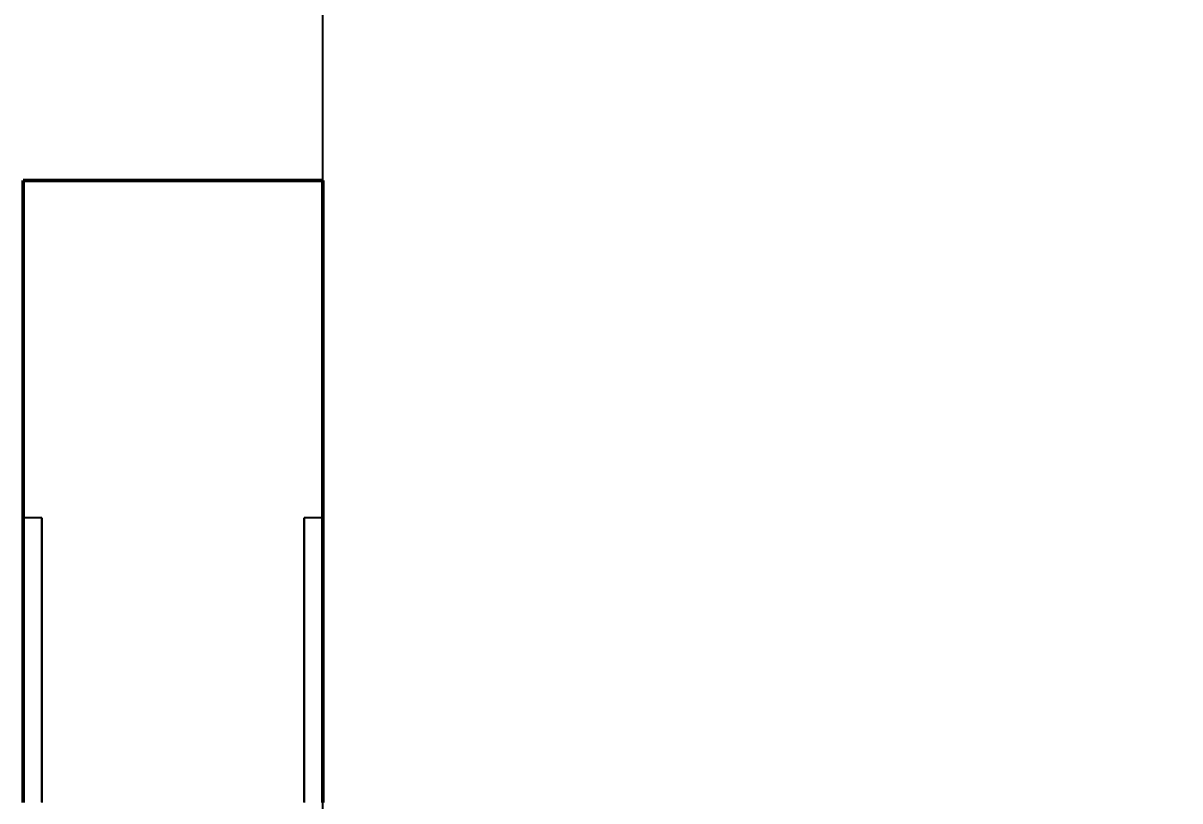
# Model space of a CAD drawing. Header units: millimetres. Extents: x 0 to 594, y 0 to 420.
# Drawn here: x 64 to 94.87, y 207.44 to 228.2 of the extents above; entities that cross this region are included whole.
import ezdxf

# ---------------------------------------------------------------- set-up
doc = ezdxf.new("R2010")
doc.units = ezdxf.units.MM
doc.linetypes.add('ISO02-TRAZOS', pattern=[3.75, 3, -0.75])
for name, color, linetype, lineweight in [('01-VISIBLE', 7, 'CONTINUOUS', 50), ('02-OCULTA', 4, 'ISO02-TRAZOS', 25), ('04-COTA', 3, 'CONTINUOUS', 25)]:
    doc.layers.add(name, color=color, linetype=linetype, lineweight=lineweight)
doc.styles.add('ISO3098', font='isocpeur.ttf')
doc.dimstyles.new('FLAMA-ISO', dxfattribs={"dimtxt": 3.5, "dimasz": 3, "dimexe": 2, "dimexo": 1, "dimgap": 1, "dimtad": 1, "dimdec": 1, "dimtxsty": 'ISO3098', "dimcen": 2.5, "dimclrd": 3, "dimclre": 3, "dimclrt": 3, "dimazin": 3, "dimtfac": 1, "dimtmove": 0, "dimatfit": 3, "dimlwd": 25, "dimlwe": 25})

msp = doc.modelspace()

# ---------------------------------------------------------------- linework, layer by layer
at = {"layer": '01-VISIBLE'}
msp.add_line((72, 224), (64, 224), dxfattribs=at)
for points in [[(64, 207.4), (64, 207.5), (64, 207.6), (64, 207.7), (64, 207.8), (64, 207.9), (64, 208), (64, 208.1), (64, 208.2), (64, 208.3), (64, 208.4), (64, 208.5), (64, 208.6), (64, 208.7), (64, 208.8), (64, 208.9), (64, 209), (64, 209.1), (64, 209.2), (64, 209.3), (64, 209.4), (64, 209.5), (64, 209.6), (64, 209.7), (64, 209.8), (64, 209.9), (64, 210), (64, 210.1), (64, 210.2), (64, 210.3), (64, 210.4), (64, 210.5), (64, 210.6), (64, 210.7), (64, 210.8), (64, 210.9), (64, 211), (64, 211.1), (64, 211.2), (64, 211.3), (64, 211.4), (64, 211.5), (64, 211.6), (64, 211.7), (64, 211.8), (64, 211.9), (64, 212), (64, 212.1), (64, 212.2), (64, 212.3), (64, 212.4), (64, 212.5), (64, 212.6), (64, 212.7), (64, 212.8), (64, 212.9), (64, 213), (64, 213.1), (64, 213.2), (64, 213.3), (64, 213.4), (64, 213.5), (64, 213.6), (64, 213.7), (64, 213.8), (64, 213.9), (64, 214), (64, 214.1), (64, 214.2), (64, 214.3), (64, 214.4), (64, 214.5), (64, 214.6), (64, 214.7), (64, 214.8), (64, 214.9), (64, 215), (64, 215.1), (64, 215.2), (64, 215.3), (64, 215.4), (64, 215.5), (64, 215.6), (64, 215.7), (64, 215.8), (64, 215.9), (64, 216), (64, 216.1), (64, 216.2), (64, 216.3), (64, 216.4), (64, 216.5), (64, 216.6), (64, 216.7), (64, 216.8), (64, 216.9), (64, 217), (64, 217.1), (64, 217.2), (64, 217.3), (64, 217.4), (64, 217.5), (64, 217.6), (64, 217.7), (64, 217.8), (64, 217.9), (64, 218), (64, 218.1), (64, 218.2), (64, 218.3), (64, 218.4), (64, 218.5), (64, 218.6), (64, 218.7), (64, 218.8), (64, 218.9), (64, 219), (64, 219.1), (64, 219.2), (64, 219.3), (64, 219.4), (64, 219.5), (64, 219.6), (64, 219.7), (64, 219.8), (64, 219.9), (64, 220), (64, 220.1), (64, 220.2), (64, 220.3), (64, 220.4), (64, 220.5), (64, 220.6), (64, 220.7), (64, 220.8), (64, 220.9), (64, 221), (64, 221.1), (64, 221.2), (64, 221.3), (64, 221.4), (64, 221.5), (64, 221.6), (64, 221.7), (64, 221.8), (64, 221.9), (64, 222), (64, 222.1), (64, 222.2), (64, 222.3), (64, 222.4), (64, 222.5), (64, 222.6), (64, 222.7), (64, 222.8), (64, 222.9), (64, 223), (64, 223.1), (64, 223.2), (64, 223.3), (64, 223.4), (64, 223.5), (64, 223.6), (64, 223.7), (64, 223.8), (64, 223.9), (64, 224)], [(72, 207.4), (72, 207.5), (72, 207.6), (72, 207.7), (72, 207.8), (72, 207.9), (72, 208), (72, 208.1), (72, 208.2), (72, 208.3), (72, 208.4), (72, 208.5), (72, 208.6), (72, 208.7), (72, 208.8), (72, 208.9), (72, 209), (72, 209.1), (72, 209.2), (72, 209.3), (72, 209.4), (72, 209.5), (72, 209.6), (72, 209.7), (72, 209.8), (72, 209.9), (72, 210), (72, 210.1), (72, 210.2), (72, 210.3), (72, 210.4), (72, 210.5), (72, 210.6), (72, 210.7), (72, 210.8), (72, 210.9), (72, 211), (72, 211.1), (72, 211.2), (72, 211.3), (72, 211.4), (72, 211.5), (72, 211.6), (72, 211.7), (72, 211.8), (72, 211.9), (72, 212), (72, 212.1), (72, 212.2), (72, 212.3), (72, 212.4), (72, 212.5), (72, 212.6), (72, 212.7), (72, 212.8), (72, 212.9), (72, 213), (72, 213.1), (72, 213.2), (72, 213.3), (72, 213.4), (72, 213.5), (72, 213.6), (72, 213.7), (72, 213.8), (72, 213.9), (72, 214), (72, 214.1), (72, 214.2), (72, 214.3), (72, 214.4), (72, 214.5), (72, 214.6), (72, 214.7), (72, 214.8), (72, 214.9), (72, 215), (72, 215.1), (72, 215.2), (72, 215.3), (72, 215.4), (72, 215.5), (72, 215.6), (72, 215.7), (72, 215.8), (72, 215.9), (72, 216), (72, 216.1), (72, 216.2), (72, 216.3), (72, 216.4), (72, 216.5), (72, 216.6), (72, 216.7), (72, 216.8), (72, 216.9), (72, 217), (72, 217.1), (72, 217.2), (72, 217.3), (72, 217.4), (72, 217.5), (72, 217.6), (72, 217.7), (72, 217.8), (72, 217.9), (72, 218), (72, 218.1), (72, 218.2), (72, 218.3), (72, 218.4), (72, 218.5), (72, 218.6), (72, 218.7), (72, 218.8), (72, 218.9), (72, 219), (72, 219.1), (72, 219.2), (72, 219.3), (72, 219.4), (72, 219.5), (72, 219.6), (72, 219.7), (72, 219.8), (72, 219.9), (72, 220), (72, 220.1), (72, 220.2), (72, 220.3), (72, 220.4), (72, 220.5), (72, 220.6), (72, 220.7), (72, 220.8), (72, 220.9), (72, 221), (72, 221.1), (72, 221.2), (72, 221.3), (72, 221.4), (72, 221.5), (72, 221.6), (72, 221.7), (72, 221.8), (72, 221.9), (72, 222), (72, 222.1), (72, 222.2), (72, 222.3), (72, 222.4), (72, 222.5), (72, 222.6), (72, 222.7), (72, 222.8), (72, 222.9), (72, 223), (72, 223.1), (72, 223.2), (72, 223.3), (72, 223.4), (72, 223.5), (72, 223.6), (72, 223.7), (72, 223.8), (72, 223.9), (72, 224)]]:
    msp.add_lwpolyline(points, dxfattribs=at)
at = {"layer": '02-OCULTA'}
for p, q in [((64.5, 215), (64, 215)), ((72, 215), (71.5, 215))]:
    msp.add_line(p, q, dxfattribs=at)
for points in [[(64, 224), (64, 223.95), (64, 223.9), (64, 223.85), (64, 223.799), (64, 223.749), (64, 223.699), (64, 223.649), (64, 223.599), (64, 223.549), (64, 223.499), (64, 223.449), (64, 223.398), (64, 223.348), (64, 223.298), (64, 223.248), (64, 223.198), (64, 223.148), (64, 223.098), (64, 223.048), (64, 222.997), (64, 222.947), (64, 222.897), (64, 222.847), (64, 222.797), (64, 222.747), (64, 222.697), (64, 222.647), (64, 222.596), (64, 222.546), (64, 222.496), (64, 222.446), (64, 222.396), (64, 222.346), (64, 222.296), (64, 222.246), (64, 222.195), (64, 222.145), (64, 222.095), (64, 222.045), (64, 221.995), (64, 221.945), (64, 221.895), (64, 221.845), (64, 221.794), (64, 221.744), (64, 221.694), (64, 221.644), (64, 221.594), (64, 221.544), (64, 221.494), (64, 221.444), (64, 221.393), (64, 221.343), (64, 221.293), (64, 221.243), (64, 221.193), (64, 221.143), (64, 221.093), (64, 221.043), (64, 220.992), (64, 220.942), (64, 220.892), (64, 220.842), (64, 220.792), (64, 220.742), (64, 220.692), (64, 220.642), (64, 220.591), (64, 220.541), (64, 220.491), (64, 220.441), (64, 220.391), (64, 220.341), (64, 220.291), (64, 220.241), (64, 220.19), (64, 220.14), (64, 220.09), (64, 220.04), (64, 219.99), (64, 219.94), (64, 219.89), (64, 219.84), (64, 219.789), (64, 219.739), (64, 219.689), (64, 219.639), (64, 219.589), (64, 219.539), (64, 219.489), (64, 219.439), (64, 219.388), (64, 219.338), (64, 219.288), (64, 219.238), (64, 219.188), (64, 219.138), (64, 219.088), (64, 219.038), (64, 218.987), (64, 218.937), (64, 218.887), (64, 218.837), (64, 218.787), (64, 218.737), (64, 218.687), (64, 218.637), (64, 218.586), (64, 218.536), (64, 218.486), (64, 218.436), (64, 218.386), (64, 218.336), (64, 218.286), (64, 218.236), (64, 218.185), (64, 218.135), (64, 218.085), (64, 218.035), (64, 217.985), (64, 217.935), (64, 217.885), (64, 217.835), (64, 217.784), (64, 217.734), (64, 217.684), (64, 217.634), (64, 217.584), (64, 217.534), (64, 217.484), (64, 217.434), (64, 217.383), (64, 217.333), (64, 217.283), (64, 217.233), (64, 217.183), (64, 217.133), (64, 217.083), (64, 217.033), (64, 216.982), (64, 216.932), (64, 216.882), (64, 216.832), (64, 216.782), (64, 216.732), (64, 216.682), (64, 216.632), (64, 216.581), (64, 216.531), (64, 216.481), (64, 216.431), (64, 216.381), (64, 216.331), (64, 216.281), (64, 216.231), (64, 216.18), (64, 216.13), (64, 216.08), (64, 216.03), (64, 215.98), (64, 215.93), (64, 215.88), (64, 215.83), (64, 215.779), (64, 215.729), (64, 215.679), (64, 215.629), (64, 215.579), (64, 215.529), (64, 215.479), (64, 215.429), (64, 215.378), (64, 215.328), (64, 215.278), (64, 215.228), (64, 215.178), (64, 215.128), (64, 215.078), (64, 215.028), (64, 214.977), (64, 214.927), (64, 214.877), (64, 214.827), (64, 214.777), (64, 214.727), (64, 214.677), (64, 214.627), (64, 214.576), (64, 214.526), (64, 214.476), (64, 214.426), (64, 214.376), (64, 214.326), (64, 214.276), (64, 214.226), (64, 214.175), (64, 214.125), (64, 214.075), (64, 214.025), (64, 213.975), (64, 213.925), (64, 213.875), (64, 213.825), (64, 213.774), (64, 213.724), (64, 213.674), (64, 213.624), (64, 213.574), (64, 213.524), (64, 213.474), (64, 213.424), (64, 213.373), (64, 213.323), (64, 213.273), (64, 213.223), (64, 213.173), (64, 213.123), (64, 213.073), (64, 213.023), (64, 212.972), (64, 212.922), (64, 212.872), (64, 212.822), (64, 212.772), (64, 212.722), (64, 212.672), (64, 212.622), (64, 212.571), (64, 212.521), (64, 212.471), (64, 212.421), (64, 212.371), (64, 212.321), (64, 212.271), (64, 212.221), (64, 212.17), (64, 212.12), (64, 212.07), (64, 212.02), (64, 211.97), (64, 211.92), (64, 211.87), (64, 211.82), (64, 211.769), (64, 211.719), (64, 211.669), (64, 211.619), (64, 211.569), (64, 211.519), (64, 211.469), (64, 211.419), (64, 211.368), (64, 211.318), (64, 211.268), (64, 211.218), (64, 211.168), (64, 211.118), (64, 211.068), (64, 211.018), (64, 210.967), (64, 210.917), (64, 210.867), (64, 210.817), (64, 210.767), (64, 210.717), (64, 210.667), (64, 210.617), (64, 210.566), (64, 210.516), (64, 210.466), (64, 210.416), (64, 210.366), (64, 210.316), (64, 210.266), (64, 210.216), (64, 210.165), (64, 210.115), (64, 210.065), (64, 210.015), (64, 209.965), (64, 209.915), (64, 209.865), (64, 209.815), (64, 209.764), (64, 209.714), (64, 209.664), (64, 209.614), (64, 209.564), (64, 209.514), (64, 209.464), (64, 209.414), (64, 209.363), (64, 209.313), (64, 209.263), (64, 209.213), (64, 209.163), (64, 209.113), (64, 209.063), (64, 209.013), (64, 208.962), (64, 208.912), (64, 208.862), (64, 208.812), (64, 208.762), (64, 208.712), (64, 208.662), (64, 208.612), (64, 208.561), (64, 208.511), (64, 208.461), (64, 208.411), (64, 208.361), (64, 208.311), (64, 208.261), (64, 208.211), (64, 208.16), (64, 208.11), (64, 208.06), (64, 208.01), (64, 207.96), (64, 207.91), (64, 207.86), (64, 207.81), (64, 207.759), (64, 207.709), (64, 207.659), (64, 207.609), (64, 207.559), (64, 207.509), (64, 207.459), (64, 207.409)], [(72, 224), (72, 223.95), (72, 223.9), (72, 223.85), (72, 223.799), (72, 223.749), (72, 223.699), (72, 223.649), (72, 223.599), (72, 223.549), (72, 223.499), (72, 223.449), (72, 223.398), (72, 223.348), (72, 223.298), (72, 223.248), (72, 223.198), (72, 223.148), (72, 223.098), (72, 223.048), (72, 222.997), (72, 222.947), (72, 222.897), (72, 222.847), (72, 222.797), (72, 222.747), (72, 222.697), (72, 222.647), (72, 222.596), (72, 222.546), (72, 222.496), (72, 222.446), (72, 222.396), (72, 222.346), (72, 222.296), (72, 222.246), (72, 222.195), (72, 222.145), (72, 222.095), (72, 222.045), (72, 221.995), (72, 221.945), (72, 221.895), (72, 221.845), (72, 221.794), (72, 221.744), (72, 221.694), (72, 221.644), (72, 221.594), (72, 221.544), (72, 221.494), (72, 221.444), (72, 221.393), (72, 221.343), (72, 221.293), (72, 221.243), (72, 221.193), (72, 221.143), (72, 221.093), (72, 221.043), (72, 220.992), (72, 220.942), (72, 220.892), (72, 220.842), (72, 220.792), (72, 220.742), (72, 220.692), (72, 220.642), (72, 220.591), (72, 220.541), (72, 220.491), (72, 220.441), (72, 220.391), (72, 220.341), (72, 220.291), (72, 220.241), (72, 220.19), (72, 220.14), (72, 220.09), (72, 220.04), (72, 219.99), (72, 219.94), (72, 219.89), (72, 219.84), (72, 219.789), (72, 219.739), (72, 219.689), (72, 219.639), (72, 219.589), (72, 219.539), (72, 219.489), (72, 219.439), (72, 219.388), (72, 219.338), (72, 219.288), (72, 219.238), (72, 219.188), (72, 219.138), (72, 219.088), (72, 219.038), (72, 218.987), (72, 218.937), (72, 218.887), (72, 218.837), (72, 218.787), (72, 218.737), (72, 218.687), (72, 218.637), (72, 218.586), (72, 218.536), (72, 218.486), (72, 218.436), (72, 218.386), (72, 218.336), (72, 218.286), (72, 218.236), (72, 218.185), (72, 218.135), (72, 218.085), (72, 218.035), (72, 217.985), (72, 217.935), (72, 217.885), (72, 217.835), (72, 217.784), (72, 217.734), (72, 217.684), (72, 217.634), (72, 217.584), (72, 217.534), (72, 217.484), (72, 217.434), (72, 217.383), (72, 217.333), (72, 217.283), (72, 217.233), (72, 217.183), (72, 217.133), (72, 217.083), (72, 217.033), (72, 216.982), (72, 216.932), (72, 216.882), (72, 216.832), (72, 216.782), (72, 216.732), (72, 216.682), (72, 216.632), (72, 216.581), (72, 216.531), (72, 216.481), (72, 216.431), (72, 216.381), (72, 216.331), (72, 216.281), (72, 216.231), (72, 216.18), (72, 216.13), (72, 216.08), (72, 216.03), (72, 215.98), (72, 215.93), (72, 215.88), (72, 215.83), (72, 215.779), (72, 215.729), (72, 215.679), (72, 215.629), (72, 215.579), (72, 215.529), (72, 215.479), (72, 215.429), (72, 215.378), (72, 215.328), (72, 215.278), (72, 215.228), (72, 215.178), (72, 215.128), (72, 215.078), (72, 215.028), (72, 214.977), (72, 214.927), (72, 214.877), (72, 214.827), (72, 214.777), (72, 214.727), (72, 214.677), (72, 214.627), (72, 214.576), (72, 214.526), (72, 214.476), (72, 214.426), (72, 214.376), (72, 214.326), (72, 214.276), (72, 214.226), (72, 214.175), (72, 214.125), (72, 214.075), (72, 214.025), (72, 213.975), (72, 213.925), (72, 213.875), (72, 213.825), (72, 213.774), (72, 213.724), (72, 213.674), (72, 213.624), (72, 213.574), (72, 213.524), (72, 213.474), (72, 213.424), (72, 213.373), (72, 213.323), (72, 213.273), (72, 213.223), (72, 213.173), (72, 213.123), (72, 213.073), (72, 213.023), (72, 212.972), (72, 212.922), (72, 212.872), (72, 212.822), (72, 212.772), (72, 212.722), (72, 212.672), (72, 212.622), (72, 212.571), (72, 212.521), (72, 212.471), (72, 212.421), (72, 212.371), (72, 212.321), (72, 212.271), (72, 212.221), (72, 212.17), (72, 212.12), (72, 212.07), (72, 212.02), (72, 211.97), (72, 211.92), (72, 211.87), (72, 211.82), (72, 211.769), (72, 211.719), (72, 211.669), (72, 211.619), (72, 211.569), (72, 211.519), (72, 211.469), (72, 211.419), (72, 211.368), (72, 211.318), (72, 211.268), (72, 211.218), (72, 211.168), (72, 211.118), (72, 211.068), (72, 211.018), (72, 210.967), (72, 210.917), (72, 210.867), (72, 210.817), (72, 210.767), (72, 210.717), (72, 210.667), (72, 210.617), (72, 210.566), (72, 210.516), (72, 210.466), (72, 210.416), (72, 210.366), (72, 210.316), (72, 210.266), (72, 210.216), (72, 210.165), (72, 210.115), (72, 210.065), (72, 210.015), (72, 209.965), (72, 209.915), (72, 209.865), (72, 209.815), (72, 209.764), (72, 209.714), (72, 209.664), (72, 209.614), (72, 209.564), (72, 209.514), (72, 209.464), (72, 209.414), (72, 209.363), (72, 209.313), (72, 209.263), (72, 209.213), (72, 209.163), (72, 209.113), (72, 209.063), (72, 209.013), (72, 208.962), (72, 208.912), (72, 208.862), (72, 208.812), (72, 208.762), (72, 208.712), (72, 208.662), (72, 208.612), (72, 208.561), (72, 208.511), (72, 208.461), (72, 208.411), (72, 208.361), (72, 208.311), (72, 208.261), (72, 208.211), (72, 208.16), (72, 208.11), (72, 208.06), (72, 208.01), (72, 207.96), (72, 207.91), (72, 207.86), (72, 207.81), (72, 207.759), (72, 207.709), (72, 207.659), (72, 207.609), (72, 207.559), (72, 207.509), (72, 207.459), (72, 207.409)], [(64, 207.41), (64, 207.465), (64, 207.52), (64, 207.575), (64, 207.63), (64, 207.685), (64, 207.74), (64, 207.795), (64, 207.85), (64, 207.905), (64, 207.96), (64, 208.015), (64, 208.07), (64, 208.125), (64, 208.18), (64, 208.235), (64, 208.29), (64, 208.345), (64, 208.4), (64, 208.455), (64, 208.51), (64, 208.565), (64, 208.62), (64, 208.675), (64, 208.73), (64, 208.785), (64, 208.84), (64, 208.895), (64, 208.95), (64, 209.005), (64, 209.06), (64, 209.115), (64, 209.17), (64, 209.225), (64, 209.28), (64, 209.335), (64, 209.39), (64, 209.445), (64, 209.5), (64, 209.555), (64, 209.61), (64, 209.665), (64, 209.72), (64, 209.775), (64, 209.83), (64, 209.885), (64, 209.94), (64, 209.995), (64, 210.05), (64, 210.105), (64, 210.16), (64, 210.215), (64, 210.27), (64, 210.325), (64, 210.38), (64, 210.435), (64, 210.49), (64, 210.545), (64, 210.6), (64, 210.655), (64, 210.71), (64, 210.765), (64, 210.82), (64, 210.875), (64, 210.93), (64, 210.985), (64, 211.04), (64, 211.095), (64, 211.15), (64, 211.205), (64, 211.26), (64, 211.315), (64, 211.37), (64, 211.425), (64, 211.48), (64, 211.535), (64, 211.59), (64, 211.645), (64, 211.7), (64, 211.755), (64, 211.81), (64, 211.865), (64, 211.92), (64, 211.975), (64, 212.03), (64, 212.085), (64, 212.14), (64, 212.195), (64, 212.25), (64, 212.305), (64, 212.36), (64, 212.415), (64, 212.47), (64, 212.525), (64, 212.58), (64, 212.635), (64, 212.69), (64, 212.745), (64, 212.8), (64, 212.855), (64, 212.91), (64, 212.965), (64, 213.02), (64, 213.075), (64, 213.13), (64, 213.185), (64, 213.24), (64, 213.295), (64, 213.35), (64, 213.405), (64, 213.46), (64, 213.515), (64, 213.57), (64, 213.625), (64, 213.68), (64, 213.735), (64, 213.79), (64, 213.845), (64, 213.9), (64, 213.955), (64, 214.01), (64, 214.065), (64, 214.12), (64, 214.175), (64, 214.23), (64, 214.285), (64, 214.34), (64, 214.395), (64, 214.45), (64, 214.505), (64, 214.56), (64, 214.615), (64, 214.67), (64, 214.725), (64, 214.78), (64, 214.835), (64, 214.89), (64, 214.945), (64, 215)], [(64, 215), (64, 214.95), (64, 214.9), (64, 214.85), (64, 214.8), (64, 214.75), (64, 214.7), (64, 214.65), (64, 214.6), (64, 214.55), (64, 214.5), (64, 214.45), (64, 214.4), (64, 214.35), (64, 214.3), (64, 214.25), (64, 214.2), (64, 214.15), (64, 214.1), (64, 214.05), (64, 214), (64, 213.95), (64, 213.9), (64, 213.85), (64, 213.8), (64, 213.75), (64, 213.7), (64, 213.65), (64, 213.6), (64, 213.55), (64, 213.5), (64, 213.45), (64, 213.4), (64, 213.35), (64, 213.3), (64, 213.25), (64, 213.2), (64, 213.15), (64, 213.1), (64, 213.05), (64, 213), (64, 212.95), (64, 212.9), (64, 212.85), (64, 212.8), (64, 212.75), (64, 212.7), (64, 212.65), (64, 212.6), (64, 212.55), (64, 212.5), (64, 212.45), (64, 212.4), (64, 212.35), (64, 212.3), (64, 212.25), (64, 212.2), (64, 212.15), (64, 212.1), (64, 212.05), (64, 212), (64, 211.95), (64, 211.9), (64, 211.85), (64, 211.8), (64, 211.75), (64, 211.7), (64, 211.65), (64, 211.6), (64, 211.55), (64, 211.5), (64, 211.45), (64, 211.4), (64, 211.35), (64, 211.3), (64, 211.25), (64, 211.2), (64, 211.15), (64, 211.1), (64, 211.05), (64, 211), (64, 210.95), (64, 210.9), (64, 210.85), (64, 210.8), (64, 210.75), (64, 210.7), (64, 210.65), (64, 210.6), (64, 210.55), (64, 210.5), (64, 210.45), (64, 210.4), (64, 210.35), (64, 210.3), (64, 210.25), (64, 210.2), (64, 210.15), (64, 210.1), (64, 210.05), (64, 210), (64, 209.95), (64, 209.9), (64, 209.85), (64, 209.8), (64, 209.75), (64, 209.7), (64, 209.65), (64, 209.6), (64, 209.55), (64, 209.5), (64, 209.45), (64, 209.4), (64, 209.35), (64, 209.3), (64, 209.25), (64, 209.2), (64, 209.15), (64, 209.1), (64, 209.05), (64, 209), (64, 208.95), (64, 208.9), (64, 208.85), (64, 208.8), (64, 208.75), (64, 208.7), (64, 208.65), (64, 208.6), (64, 208.55), (64, 208.5), (64, 208.45), (64, 208.4), (64, 208.35), (64, 208.3), (64, 208.25), (64, 208.2), (64, 208.15), (64, 208.1), (64, 208.05), (64, 208), (64, 207.95), (64, 207.9), (64, 207.85), (64, 207.8), (64, 207.75), (64, 207.7), (64, 207.65), (64, 207.6), (64, 207.55), (64, 207.5), (64, 207.45), (64, 207.4)], [(64.5, 207.41), (64.5, 207.465), (64.5, 207.52), (64.5, 207.575), (64.5, 207.63), (64.5, 207.685), (64.5, 207.74), (64.5, 207.795), (64.5, 207.85), (64.5, 207.905), (64.5, 207.96), (64.5, 208.015), (64.5, 208.07), (64.5, 208.125), (64.5, 208.18), (64.5, 208.235), (64.5, 208.29), (64.5, 208.345), (64.5, 208.4), (64.5, 208.455), (64.5, 208.51), (64.5, 208.565), (64.5, 208.62), (64.5, 208.675), (64.5, 208.73), (64.5, 208.785), (64.5, 208.84), (64.5, 208.895), (64.5, 208.95), (64.5, 209.005), (64.5, 209.06), (64.5, 209.115), (64.5, 209.17), (64.5, 209.225), (64.5, 209.28), (64.5, 209.335), (64.5, 209.39), (64.5, 209.445), (64.5, 209.5), (64.5, 209.555), (64.5, 209.61), (64.5, 209.665), (64.5, 209.72), (64.5, 209.775), (64.5, 209.83), (64.5, 209.885), (64.5, 209.94), (64.5, 209.995), (64.5, 210.05), (64.5, 210.105), (64.5, 210.16), (64.5, 210.215), (64.5, 210.27), (64.5, 210.325), (64.5, 210.38), (64.5, 210.435), (64.5, 210.49), (64.5, 210.545), (64.5, 210.6), (64.5, 210.655), (64.5, 210.71), (64.5, 210.765), (64.5, 210.82), (64.5, 210.875), (64.5, 210.93), (64.5, 210.985), (64.5, 211.04), (64.5, 211.095), (64.5, 211.15), (64.5, 211.205), (64.5, 211.26), (64.5, 211.315), (64.5, 211.37), (64.5, 211.425), (64.5, 211.48), (64.5, 211.535), (64.5, 211.59), (64.5, 211.645), (64.5, 211.7), (64.5, 211.755), (64.5, 211.81), (64.5, 211.865), (64.5, 211.92), (64.5, 211.975), (64.5, 212.03), (64.5, 212.085), (64.5, 212.14), (64.5, 212.195), (64.5, 212.25), (64.5, 212.305), (64.5, 212.36), (64.5, 212.415), (64.5, 212.47), (64.5, 212.525), (64.5, 212.58), (64.5, 212.635), (64.5, 212.69), (64.5, 212.745), (64.5, 212.8), (64.5, 212.855), (64.5, 212.91), (64.5, 212.965), (64.5, 213.02), (64.5, 213.075), (64.5, 213.13), (64.5, 213.185), (64.5, 213.24), (64.5, 213.295), (64.5, 213.35), (64.5, 213.405), (64.5, 213.46), (64.5, 213.515), (64.5, 213.57), (64.5, 213.625), (64.5, 213.68), (64.5, 213.735), (64.5, 213.79), (64.5, 213.845), (64.5, 213.9), (64.5, 213.955), (64.5, 214.01), (64.5, 214.065), (64.5, 214.12), (64.5, 214.175), (64.5, 214.23), (64.5, 214.285), (64.5, 214.34), (64.5, 214.395), (64.5, 214.45), (64.5, 214.505), (64.5, 214.56), (64.5, 214.615), (64.5, 214.67), (64.5, 214.725), (64.5, 214.78), (64.5, 214.835), (64.5, 214.89), (64.5, 214.945), (64.5, 215)], [(64.5, 215), (64.5, 214.95), (64.5, 214.9), (64.5, 214.85), (64.5, 214.8), (64.5, 214.75), (64.5, 214.7), (64.5, 214.65), (64.5, 214.6), (64.5, 214.55), (64.5, 214.5), (64.5, 214.45), (64.5, 214.4), (64.5, 214.35), (64.5, 214.3), (64.5, 214.25), (64.5, 214.2), (64.5, 214.15), (64.5, 214.1), (64.5, 214.05), (64.5, 214), (64.5, 213.95), (64.5, 213.9), (64.5, 213.85), (64.5, 213.8), (64.5, 213.75), (64.5, 213.7), (64.5, 213.65), (64.5, 213.6), (64.5, 213.55), (64.5, 213.5), (64.5, 213.45), (64.5, 213.4), (64.5, 213.35), (64.5, 213.3), (64.5, 213.25), (64.5, 213.2), (64.5, 213.15), (64.5, 213.1), (64.5, 213.05), (64.5, 213), (64.5, 212.95), (64.5, 212.9), (64.5, 212.85), (64.5, 212.8), (64.5, 212.75), (64.5, 212.7), (64.5, 212.65), (64.5, 212.6), (64.5, 212.55), (64.5, 212.5), (64.5, 212.45), (64.5, 212.4), (64.5, 212.35), (64.5, 212.3), (64.5, 212.25), (64.5, 212.2), (64.5, 212.15), (64.5, 212.1), (64.5, 212.05), (64.5, 212), (64.5, 211.95), (64.5, 211.9), (64.5, 211.85), (64.5, 211.8), (64.5, 211.75), (64.5, 211.7), (64.5, 211.65), (64.5, 211.6), (64.5, 211.55), (64.5, 211.5), (64.5, 211.45), (64.5, 211.4), (64.5, 211.35), (64.5, 211.3), (64.5, 211.25), (64.5, 211.2), (64.5, 211.15), (64.5, 211.1), (64.5, 211.05), (64.5, 211), (64.5, 210.95), (64.5, 210.9), (64.5, 210.85), (64.5, 210.8), (64.5, 210.75), (64.5, 210.7), (64.5, 210.65), (64.5, 210.6), (64.5, 210.55), (64.5, 210.5), (64.5, 210.45), (64.5, 210.4), (64.5, 210.35), (64.5, 210.3), (64.5, 210.25), (64.5, 210.2), (64.5, 210.15), (64.5, 210.1), (64.5, 210.05), (64.5, 210), (64.5, 209.95), (64.5, 209.9), (64.5, 209.85), (64.5, 209.8), (64.5, 209.75), (64.5, 209.7), (64.5, 209.65), (64.5, 209.6), (64.5, 209.55), (64.5, 209.5), (64.5, 209.45), (64.5, 209.4), (64.5, 209.35), (64.5, 209.3), (64.5, 209.25), (64.5, 209.2), (64.5, 209.15), (64.5, 209.1), (64.5, 209.05), (64.5, 209), (64.5, 208.95), (64.5, 208.9), (64.5, 208.85), (64.5, 208.8), (64.5, 208.75), (64.5, 208.7), (64.5, 208.65), (64.5, 208.6), (64.5, 208.55), (64.5, 208.5), (64.5, 208.45), (64.5, 208.4), (64.5, 208.35), (64.5, 208.3), (64.5, 208.25), (64.5, 208.2), (64.5, 208.15), (64.5, 208.1), (64.5, 208.05), (64.5, 208), (64.5, 207.95), (64.5, 207.9), (64.5, 207.85), (64.5, 207.8), (64.5, 207.75), (64.5, 207.7), (64.5, 207.65), (64.5, 207.6), (64.5, 207.55), (64.5, 207.5), (64.5, 207.45), (64.5, 207.4)], [(71.5, 207.41), (71.5, 207.465), (71.5, 207.52), (71.5, 207.575), (71.5, 207.63), (71.5, 207.685), (71.5, 207.74), (71.5, 207.795), (71.5, 207.85), (71.5, 207.905), (71.5, 207.96), (71.5, 208.015), (71.5, 208.07), (71.5, 208.125), (71.5, 208.18), (71.5, 208.235), (71.5, 208.29), (71.5, 208.345), (71.5, 208.4), (71.5, 208.455), (71.5, 208.51), (71.5, 208.565), (71.5, 208.62), (71.5, 208.675), (71.5, 208.73), (71.5, 208.785), (71.5, 208.84), (71.5, 208.895), (71.5, 208.95), (71.5, 209.005), (71.5, 209.06), (71.5, 209.115), (71.5, 209.17), (71.5, 209.225), (71.5, 209.28), (71.5, 209.335), (71.5, 209.39), (71.5, 209.445), (71.5, 209.5), (71.5, 209.555), (71.5, 209.61), (71.5, 209.665), (71.5, 209.72), (71.5, 209.775), (71.5, 209.83), (71.5, 209.885), (71.5, 209.94), (71.5, 209.995), (71.5, 210.05), (71.5, 210.105), (71.5, 210.16), (71.5, 210.215), (71.5, 210.27), (71.5, 210.325), (71.5, 210.38), (71.5, 210.435), (71.5, 210.49), (71.5, 210.545), (71.5, 210.6), (71.5, 210.655), (71.5, 210.71), (71.5, 210.765), (71.5, 210.82), (71.5, 210.875), (71.5, 210.93), (71.5, 210.985), (71.5, 211.04), (71.5, 211.095), (71.5, 211.15), (71.5, 211.205), (71.5, 211.26), (71.5, 211.315), (71.5, 211.37), (71.5, 211.425), (71.5, 211.48), (71.5, 211.535), (71.5, 211.59), (71.5, 211.645), (71.5, 211.7), (71.5, 211.755), (71.5, 211.81), (71.5, 211.865), (71.5, 211.92), (71.5, 211.975), (71.5, 212.03), (71.5, 212.085), (71.5, 212.14), (71.5, 212.195), (71.5, 212.25), (71.5, 212.305), (71.5, 212.36), (71.5, 212.415), (71.5, 212.47), (71.5, 212.525), (71.5, 212.58), (71.5, 212.635), (71.5, 212.69), (71.5, 212.745), (71.5, 212.8), (71.5, 212.855), (71.5, 212.91), (71.5, 212.965), (71.5, 213.02), (71.5, 213.075), (71.5, 213.13), (71.5, 213.185), (71.5, 213.24), (71.5, 213.295), (71.5, 213.35), (71.5, 213.405), (71.5, 213.46), (71.5, 213.515), (71.5, 213.57), (71.5, 213.625), (71.5, 213.68), (71.5, 213.735), (71.5, 213.79), (71.5, 213.845), (71.5, 213.9), (71.5, 213.955), (71.5, 214.01), (71.5, 214.065), (71.5, 214.12), (71.5, 214.175), (71.5, 214.23), (71.5, 214.285), (71.5, 214.34), (71.5, 214.395), (71.5, 214.45), (71.5, 214.505), (71.5, 214.56), (71.5, 214.615), (71.5, 214.67), (71.5, 214.725), (71.5, 214.78), (71.5, 214.835), (71.5, 214.89), (71.5, 214.945), (71.5, 215)], [(71.5, 215), (71.5, 214.95), (71.5, 214.9), (71.5, 214.85), (71.5, 214.8), (71.5, 214.75), (71.5, 214.7), (71.5, 214.65), (71.5, 214.6), (71.5, 214.55), (71.5, 214.5), (71.5, 214.45), (71.5, 214.4), (71.5, 214.35), (71.5, 214.3), (71.5, 214.25), (71.5, 214.2), (71.5, 214.15), (71.5, 214.1), (71.5, 214.05), (71.5, 214), (71.5, 213.95), (71.5, 213.9), (71.5, 213.85), (71.5, 213.8), (71.5, 213.75), (71.5, 213.7), (71.5, 213.65), (71.5, 213.6), (71.5, 213.55), (71.5, 213.5), (71.5, 213.45), (71.5, 213.4), (71.5, 213.35), (71.5, 213.3), (71.5, 213.25), (71.5, 213.2), (71.5, 213.15), (71.5, 213.1), (71.5, 213.05), (71.5, 213), (71.5, 212.95), (71.5, 212.9), (71.5, 212.85), (71.5, 212.8), (71.5, 212.75), (71.5, 212.7), (71.5, 212.65), (71.5, 212.6), (71.5, 212.55), (71.5, 212.5), (71.5, 212.45), (71.5, 212.4), (71.5, 212.35), (71.5, 212.3), (71.5, 212.25), (71.5, 212.2), (71.5, 212.15), (71.5, 212.1), (71.5, 212.05), (71.5, 212), (71.5, 211.95), (71.5, 211.9), (71.5, 211.85), (71.5, 211.8), (71.5, 211.75), (71.5, 211.7), (71.5, 211.65), (71.5, 211.6), (71.5, 211.55), (71.5, 211.5), (71.5, 211.45), (71.5, 211.4), (71.5, 211.35), (71.5, 211.3), (71.5, 211.25), (71.5, 211.2), (71.5, 211.15), (71.5, 211.1), (71.5, 211.05), (71.5, 211), (71.5, 210.95), (71.5, 210.9), (71.5, 210.85), (71.5, 210.8), (71.5, 210.75), (71.5, 210.7), (71.5, 210.65), (71.5, 210.6), (71.5, 210.55), (71.5, 210.5), (71.5, 210.45), (71.5, 210.4), (71.5, 210.35), (71.5, 210.3), (71.5, 210.25), (71.5, 210.2), (71.5, 210.15), (71.5, 210.1), (71.5, 210.05), (71.5, 210), (71.5, 209.95), (71.5, 209.9), (71.5, 209.85), (71.5, 209.8), (71.5, 209.75), (71.5, 209.7), (71.5, 209.65), (71.5, 209.6), (71.5, 209.55), (71.5, 209.5), (71.5, 209.45), (71.5, 209.4), (71.5, 209.35), (71.5, 209.3), (71.5, 209.25), (71.5, 209.2), (71.5, 209.15), (71.5, 209.1), (71.5, 209.05), (71.5, 209), (71.5, 208.95), (71.5, 208.9), (71.5, 208.85), (71.5, 208.8), (71.5, 208.75), (71.5, 208.7), (71.5, 208.65), (71.5, 208.6), (71.5, 208.55), (71.5, 208.5), (71.5, 208.45), (71.5, 208.4), (71.5, 208.35), (71.5, 208.3), (71.5, 208.25), (71.5, 208.2), (71.5, 208.15), (71.5, 208.1), (71.5, 208.05), (71.5, 208), (71.5, 207.95), (71.5, 207.9), (71.5, 207.85), (71.5, 207.8), (71.5, 207.75), (71.5, 207.7), (71.5, 207.65), (71.5, 207.6), (71.5, 207.55), (71.5, 207.5), (71.5, 207.45), (71.5, 207.4)], [(72, 207.41), (72, 207.465), (72, 207.52), (72, 207.575), (72, 207.63), (72, 207.685), (72, 207.74), (72, 207.795), (72, 207.85), (72, 207.905), (72, 207.96), (72, 208.015), (72, 208.07), (72, 208.125), (72, 208.18), (72, 208.235), (72, 208.29), (72, 208.345), (72, 208.4), (72, 208.455), (72, 208.51), (72, 208.565), (72, 208.62), (72, 208.675), (72, 208.73), (72, 208.785), (72, 208.84), (72, 208.895), (72, 208.95), (72, 209.005), (72, 209.06), (72, 209.115), (72, 209.17), (72, 209.225), (72, 209.28), (72, 209.335), (72, 209.39), (72, 209.445), (72, 209.5), (72, 209.555), (72, 209.61), (72, 209.665), (72, 209.72), (72, 209.775), (72, 209.83), (72, 209.885), (72, 209.94), (72, 209.995), (72, 210.05), (72, 210.105), (72, 210.16), (72, 210.215), (72, 210.27), (72, 210.325), (72, 210.38), (72, 210.435), (72, 210.49), (72, 210.545), (72, 210.6), (72, 210.655), (72, 210.71), (72, 210.765), (72, 210.82), (72, 210.875), (72, 210.93), (72, 210.985), (72, 211.04), (72, 211.095), (72, 211.15), (72, 211.205), (72, 211.26), (72, 211.315), (72, 211.37), (72, 211.425), (72, 211.48), (72, 211.535), (72, 211.59), (72, 211.645), (72, 211.7), (72, 211.755), (72, 211.81), (72, 211.865), (72, 211.92), (72, 211.975), (72, 212.03), (72, 212.085), (72, 212.14), (72, 212.195), (72, 212.25), (72, 212.305), (72, 212.36), (72, 212.415), (72, 212.47), (72, 212.525), (72, 212.58), (72, 212.635), (72, 212.69), (72, 212.745), (72, 212.8), (72, 212.855), (72, 212.91), (72, 212.965), (72, 213.02), (72, 213.075), (72, 213.13), (72, 213.185), (72, 213.24), (72, 213.295), (72, 213.35), (72, 213.405), (72, 213.46), (72, 213.515), (72, 213.57), (72, 213.625), (72, 213.68), (72, 213.735), (72, 213.79), (72, 213.845), (72, 213.9), (72, 213.955), (72, 214.01), (72, 214.065), (72, 214.12), (72, 214.175), (72, 214.23), (72, 214.285), (72, 214.34), (72, 214.395), (72, 214.45), (72, 214.505), (72, 214.56), (72, 214.615), (72, 214.67), (72, 214.725), (72, 214.78), (72, 214.835), (72, 214.89), (72, 214.945), (72, 215)], [(72, 215), (72, 214.95), (72, 214.9), (72, 214.85), (72, 214.8), (72, 214.75), (72, 214.7), (72, 214.65), (72, 214.6), (72, 214.55), (72, 214.5), (72, 214.45), (72, 214.4), (72, 214.35), (72, 214.3), (72, 214.25), (72, 214.2), (72, 214.15), (72, 214.1), (72, 214.05), (72, 214), (72, 213.95), (72, 213.9), (72, 213.85), (72, 213.8), (72, 213.75), (72, 213.7), (72, 213.65), (72, 213.6), (72, 213.55), (72, 213.5), (72, 213.45), (72, 213.4), (72, 213.35), (72, 213.3), (72, 213.25), (72, 213.2), (72, 213.15), (72, 213.1), (72, 213.05), (72, 213), (72, 212.95), (72, 212.9), (72, 212.85), (72, 212.8), (72, 212.75), (72, 212.7), (72, 212.65), (72, 212.6), (72, 212.55), (72, 212.5), (72, 212.45), (72, 212.4), (72, 212.35), (72, 212.3), (72, 212.25), (72, 212.2), (72, 212.15), (72, 212.1), (72, 212.05), (72, 212), (72, 211.95), (72, 211.9), (72, 211.85), (72, 211.8), (72, 211.75), (72, 211.7), (72, 211.65), (72, 211.6), (72, 211.55), (72, 211.5), (72, 211.45), (72, 211.4), (72, 211.35), (72, 211.3), (72, 211.25), (72, 211.2), (72, 211.15), (72, 211.1), (72, 211.05), (72, 211), (72, 210.95), (72, 210.9), (72, 210.85), (72, 210.8), (72, 210.75), (72, 210.7), (72, 210.65), (72, 210.6), (72, 210.55), (72, 210.5), (72, 210.45), (72, 210.4), (72, 210.35), (72, 210.3), (72, 210.25), (72, 210.2), (72, 210.15), (72, 210.1), (72, 210.05), (72, 210), (72, 209.95), (72, 209.9), (72, 209.85), (72, 209.8), (72, 209.75), (72, 209.7), (72, 209.65), (72, 209.6), (72, 209.55), (72, 209.5), (72, 209.45), (72, 209.4), (72, 209.35), (72, 209.3), (72, 209.25), (72, 209.2), (72, 209.15), (72, 209.1), (72, 209.05), (72, 209), (72, 208.95), (72, 208.9), (72, 208.85), (72, 208.8), (72, 208.75), (72, 208.7), (72, 208.65), (72, 208.6), (72, 208.55), (72, 208.5), (72, 208.45), (72, 208.4), (72, 208.35), (72, 208.3), (72, 208.25), (72, 208.2), (72, 208.15), (72, 208.1), (72, 208.05), (72, 208), (72, 207.95), (72, 207.9), (72, 207.85), (72, 207.8), (72, 207.75), (72, 207.7), (72, 207.65), (72, 207.6), (72, 207.55), (72, 207.5), (72, 207.45), (72, 207.4)]]:
    msp.add_lwpolyline(points, dxfattribs=at)

# ---------------------------------------------------------------- dimensions: what is measured, and where the dimension line sits
at = {"layer": '04-COTA'}
msp.add_linear_dim(base=(72, 234), p1=(72, 204), p2=(119, 204), dimstyle='FLAMA-ISO', override={"dimlfac": 10}, dxfattribs=at).render()

doc.saveas('drawing.dxf')
